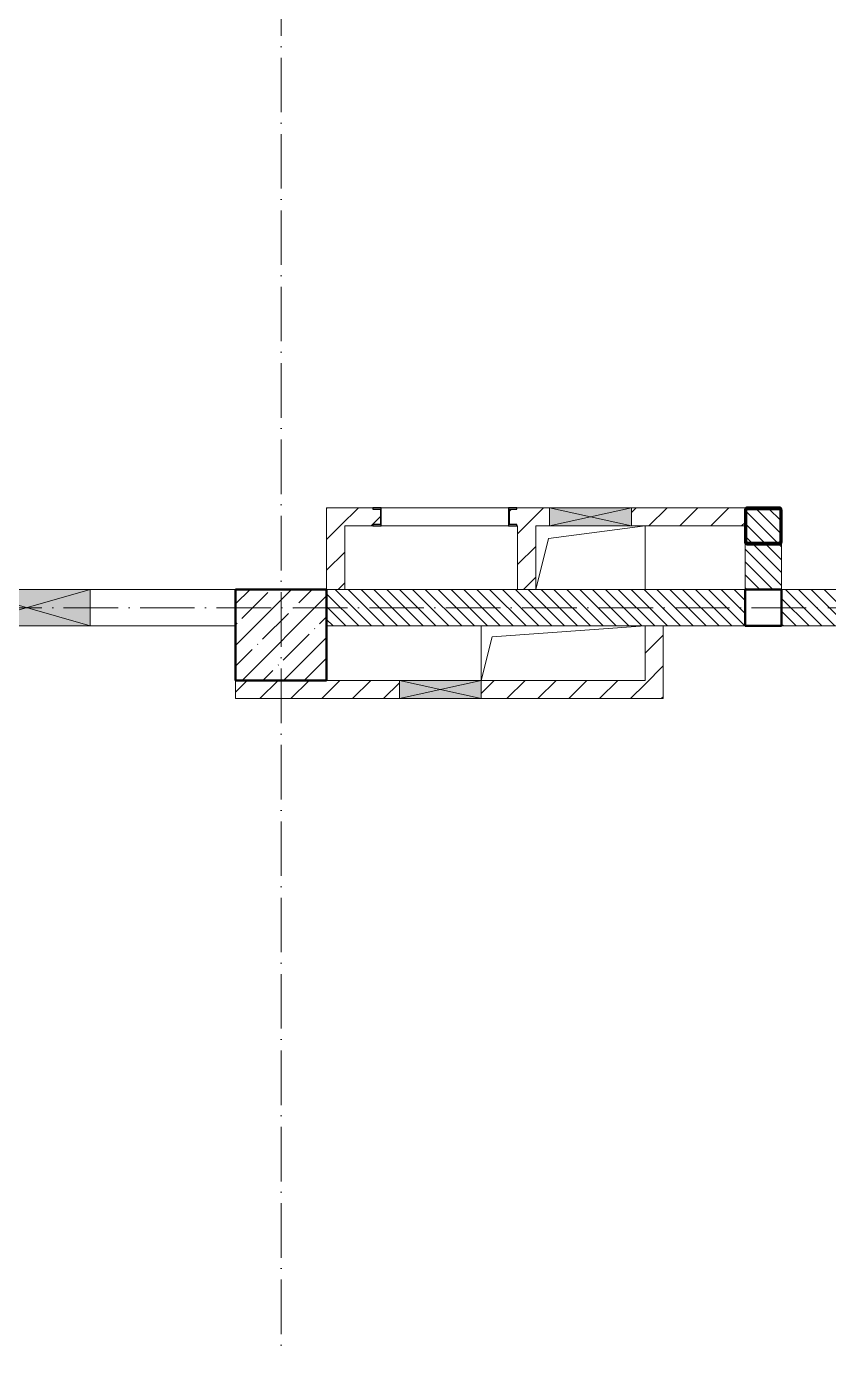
# Model space of a CAD drawing. Header units: millimetres. Extents: x -213536 to 1564669, y 70501 to 942238.
# Drawn here: x 569271 to 573680, y 345298 to 352560 of the extents above; entities that cross this region are included whole.
import ezdxf

# ---------------------------------------------------------------- set-up
doc = ezdxf.new("R2010")
doc.units = ezdxf.units.MM
doc.linetypes.add('50_200_ШТРИХ_1Т_ш5_п1_п1_', pattern=[700, 500, -100, 0, -100])
for name, color, linetype, lineweight in [('0-1', 7, 'Continuous', 5), ('A-COLS-____-MCUT', 7, 'Continuous', 53), ('A-DETL-GENF-OTLN', 7, 'Continuous', 9), ('A-FLOR-____-OTLN', 7, 'Continuous', 9), ('A-GENM-____-MCUT', 7, 'Continuous', 25), ('A-GENM-____-OTLN', 7, 'Continuous', 9), ('A-GENM-____-OTLN-1', 7, 'Continuous', 25), ('A-GLAZ-____-OTLN', 7, 'Continuous', 9), ('A-WALL-____-MCUT', 7, 'Continuous', 13), ('A-WALL-____-PATT-1', 7, 'Continuous', 9), ('A-WALL-FNSH-MCUT-1', 7, 'Continuous', 9), ('I-WALL-____-OTLN', 7, 'Continuous', 9), ('S-COLS-____-MCUT', 7, 'Continuous', 50), ('S-COLS-____-OTLN', 7, 'Continuous', 9), ('S-GRID-____-OTLN-1', 7, '50_200_ШТРИХ_1Т_ш5_п1_п1_', 9)]:
    doc.layers.add(name, color=color, linetype=linetype, lineweight=lineweight)
pattern_1 = [(135, (549721.475, 286281.11), (-35.35534, -35.35534), [])]
pattern_2 = [(45, (549721.47, 286281.11), (-84.85281, 84.85281), [])]

# ---------------------------------------------------------------- blocks, each defined once
blk = doc.blocks.new('Перемычка над витражем_2025_02_04_ifc-1-АР1_План отверстий 3 этажа в осях 1-64_Ю-ЯЯ')
at = {"layer": 'A-COLS-____-MCUT'}
for p, q in [((23500, 63619), (23500, 63443)), ((23506, 63443), (23506, 63619)), ((23688, 63631), (23512, 63631)), ((23512, 63625), (23688, 63625)), ((23694, 63619), (23694, 63443)), ((23700, 63443), (23700, 63619)), ((23688, 63437), (23512, 63437)), ((23512, 63431), (23688, 63431))]:
    blk.add_line(p, q, dxfattribs=at)
for centre, radius, start, end in [((23512, 63619), 12, 90, 180), ((23512, 63619), 6, 90, 180), ((23688, 63619), 12, 0, 90), ((23688, 63619), 6, 360, 90), ((23512, 63443), 12, 180, 270), ((23512, 63443), 6, 180, 270), ((23688, 63443), 12, 270, 0), ((23688, 63443), 6, 270, 360)]:
    blk.add_arc(centre, radius, start, end, dxfattribs=at)
blk = doc.blocks.new('BSC_Колонна _Прямоугольная - 500х500-V51-АР1_План отверстий 3 этажа в осях 1-64_Ю-ЯЯ')
at = {"layer": 'S-COLS-____-OTLN'}
h = blk.add_hatch(dxfattribs=at)
h.set_pattern_fill('FP_59', color=256, style=0, pattern_type=2)
h.set_pattern_definition([(45, (-20950, -62931.04), (-114.04925, 114.04925), []), (45, (-20835.95, -62931.04), (-114.04925, 114.04925), [201.613, -40.323, 3.353, -36.97])])
h.paths.add_polyline_path([(-250, -250), (250, -250), (250, 250), (-250, 250)], flags=0)
at = {"layer": 'S-COLS-____-MCUT'}
for p, q in [((250, 250), (-250, 250)), ((-250, 250), (-250, -250)), ((250, -250), (250, 250)), ((-250, -250), (250, -250))]:
    blk.add_line(p, q, dxfattribs=at)
blk = doc.blocks.new('AR_Отверстие прямоугольное _в плите_ - AR_Отверстие прямоугольное _в плите_-30552527-АР1_План отверстий 3 этажа в осях 1-64_Ю-ЯЯ')
at = {"layer": 'A-GENM-____-OTLN'}
for p, q in [((-230, 105), (300, 175)), ((300, -175), (300, 175)), ((-300, -175), (-230, 105))]:
    blk.add_line(p, q, dxfattribs=at)
blk = doc.blocks.new('AR_Отверстие прямоугольное _в плите_ - AR_Отверстие прямоугольное _в плите_-30552666-АР1_План отверстий 3 этажа в осях 1-64_Ю-ЯЯ')
at = {"layer": 'A-GENM-____-OTLN'}
for p, q in [((-450, 150), (-450, -150)), ((-390, 90), (450, 150)), ((-450, -150), (-390, 90))]:
    blk.add_line(p, q, dxfattribs=at)
blk = doc.blocks.new('154_Стойка_СКБ_Швеллер - СМ-2180_100-28318692-АР1_План отверстий 3 этажа в осях 1-64_Ю-ЯЯ')
at = {"layer": 'A-GENM-____-MCUT'}
for p, q in [((171, 50), (125, 50)), ((125, 50), (125, -50)), ((129.5, 42.4), (171, 42.4)), ((129.5, -42.4), (129.5, 42.4)), ((171, 42.4), (171, 50)), ((125, -50), (171, -50)), ((171, -42.4), (129.5, -42.4)), ((171, -50), (171, -42.4))]:
    blk.add_line(p, q, dxfattribs=at)
blk = doc.blocks.new('BSC_Колонна _Прямоугольная1 - 200х200 _металл_-35216022-АР1_План отверстий 3 этажа в осях 1-64_Ю-ЯЯ')
at = {"layer": 'S-COLS-____-MCUT'}
for p, q in [((100, 100), (-100, 100)), ((-100, 100), (-100, -100)), ((100, -100), (100, 100)), ((-100, -100), (100, -100))]:
    blk.add_line(p, q, dxfattribs=at)
blk = doc.blocks.new('AR_Отверстие прямоугольное _в стене_ - AR_Отверстие прямоугольное _в стене__ОВ-36919374-АР1_План отверстий 3 этажа в осях 1-64_Ю-ЯЯ')
at = {"layer": 'A-GLAZ-____-OTLN'}
blk.add_hatch(color=256, dxfattribs=at).paths.add_polyline_path([(225, -50), (225, 50), (-225, 50), (-225, -50)], flags=0)
at = {"layer": 'A-DETL-GENF-OTLN'}
for p, q in [((-225, -50), (-225, 50)), ((-225, 50), (225, 50)), ((225, 50), (-225, -50)), ((-225, 50), (225, -50)), ((225, 50), (-225, 50)), ((-225, 50), (-225, -50)), ((225, 50), (225, -50)), ((225, -50), (225, 50)), ((225, -50), (-225, -50)), ((-225, -50), (225, -50))]:
    blk.add_line(p, q, dxfattribs=at)
blk = doc.blocks.new('AR_Отверстие прямоугольное _в стене_ - AR_Отверстие прямоугольное _в стене__ОВ-36917871-АР1_План отверстий 3 этажа в осях 1-64_Ю-ЯЯ')
at = {"layer": 'A-GLAZ-____-OTLN'}
blk.add_hatch(color=256, dxfattribs=at).paths.add_polyline_path([(350, -100), (350, 100), (-350, 100), (-350, -100)], flags=0)
at = {"layer": 'A-DETL-GENF-OTLN'}
for p, q in [((-350, -100), (-350, 100)), ((-350, 100), (350, 100)), ((350, 100), (-350, -100)), ((-350, 100), (350, -100)), ((350, 100), (-350, 100)), ((-350, 100), (-350, -100)), ((350, 100), (350, -100)), ((350, -100), (350, 100)), ((350, -100), (-350, -100)), ((-350, -100), (350, -100))]:
    blk.add_line(p, q, dxfattribs=at)
blk = doc.blocks.new('AR_Отверстие прямоугольное _в стене__БезПР - AR_Отверстие прямоугольное _в стене__БезПР-36899026-АР1_План отверстий 3 этажа в осях 1-64_Ю-ЯЯ')
at = {"layer": 'A-GLAZ-____-OTLN'}
blk.add_hatch(color=256, dxfattribs=at).paths.add_polyline_path([(225, -50), (225, 50), (-225, 50), (-225, -50)], flags=0)
at = {"layer": 'A-DETL-GENF-OTLN'}
for p, q in [((-225, -50), (-225, 50)), ((-225, 50), (225, 50)), ((225, 50), (-225, -50)), ((-225, 50), (225, -50)), ((225, 50), (-225, 50)), ((-225, 50), (-225, -50)), ((225, 50), (225, -50)), ((225, -50), (225, 50)), ((225, -50), (-225, -50)), ((-225, -50), (225, -50))]:
    blk.add_line(p, q, dxfattribs=at)
at = {"layer": 'A-GLAZ-____-OTLN'}
blk.add_line((225, 50), (-225, 50), dxfattribs=at)

msp = doc.modelspace()

# ---------------------------------------------------------------- hatches: boundary and pattern name
at = {"layer": 'A-WALL-____-PATT-1'}
h = msp.add_hatch(dxfattribs=at)
h.set_pattern_fill('FP_7', color=256, style=0, pattern_type=2)
h.set_pattern_definition(pattern_2)
h.paths.add_polyline_path([(570921.5, 349812.2), (571175.5, 349812.2), (571175.5, 349819.8), (571217, 349819.8), (571217, 349904.6), (571175.5, 349904.6), (571175.5, 349912.2), (570921.5, 349912.2)], flags=0)
h.paths.add_polyline_path([(573221.5, 349812.2), (573221.5, 349912.2), (572596.5, 349912.2), (572596.5, 349812.2), (572684.5, 349812.2)], flags=0)
h.paths.add_polyline_path([(571967.5, 349812.2), (572146.5, 349812.2), (572146.5, 349912.2), (571967.5, 349912.2), (571967.5, 349904.6), (571926, 349904.6), (571926, 349819.8), (571967.5, 349819.8)], flags=0)
h = msp.add_hatch(dxfattribs=at)
h.set_pattern_fill('FP_9', color=256, style=0, pattern_type=2)
h.set_pattern_definition(pattern_1)
h.paths.add_polyline_path([(573421.5, 349462.2), (573421.5, 349912.2), (573221.5, 349912.2), (573221.5, 349462.2)], flags=0)
h = msp.add_hatch(dxfattribs=at)
h.set_pattern_fill('FP_7', color=256, style=0, pattern_type=2)
h.set_pattern_definition(pattern_2)
h.paths.add_polyline_path([(571021.5, 349462.2), (571021.5, 349812.2), (570921.5, 349812.2), (570921.5, 349462.2)], flags=0)
h = msp.add_hatch(dxfattribs=at)
h.set_pattern_fill('FP_7', color=256, style=0, pattern_type=2)
h.set_pattern_definition(pattern_2)
h.paths.add_polyline_path([(572071.5, 349462.2), (572071.5, 349812.2), (571971.5, 349812.2), (571971.5, 349462.2)], flags=0)
h = msp.add_hatch(dxfattribs=at)
h.set_pattern_fill('FP_9', color=256, style=0, pattern_type=2)
h.set_pattern_definition(pattern_1)
h.paths.add_polyline_path([(576327.5, 349262.2), (576421.5, 349262.2), (576421.5, 349462.2), (576327.5, 349462.2), (576327.5, 349393.2), (576321.5, 349393.2), (576321.5, 349331.2), (576327.5, 349331.2)], flags=0)
h.paths.add_polyline_path([(573221.5, 349262.2), (573221.5, 349462.2), (570921.5, 349462.2), (570921.5, 349262.2), (572771.5, 349262.2)], flags=0)
h.paths.add_polyline_path([(573421.5, 349262.2), (574665.5, 349262.2), (574665.5, 349331.2), (574671.5, 349331.2), (574671.5, 349393.2), (574665.5, 349393.2), (574665.5, 349462.2), (573421.5, 349462.2), (573421.5, 349393.2)], flags=0)
h.paths.add_polyline_path([(575615.5, 349262.2), (575615.5, 349331.2), (575621.5, 349331.2), (575621.5, 349393.2), (575615.5, 349393.2), (575615.5, 349462.2), (575377.5, 349462.2), (575377.5, 349393.2), (575371.5, 349393.2), (575371.5, 349331.2), (575377.5, 349331.2), (575377.5, 349262.2), (575571.5, 349262.2)], flags=0)
h = msp.add_hatch(dxfattribs=at)
h.set_pattern_fill('FP_7', color=256, style=0, pattern_type=2)
h.set_pattern_definition(pattern_2)
h.paths.add_polyline_path([(572684.5, 348862.2), (572771.5, 348862.2), (572771.5, 349262.2), (572671.5, 349262.2), (572671.5, 348862.2)], flags=0)
h = msp.add_hatch(dxfattribs=at)
h.set_pattern_fill('FP_7', color=256, style=0, pattern_type=2)
h.set_pattern_definition(pattern_2)
h.paths.add_polyline_path([(572671.5, 348862.2), (572671.5, 348962.2), (571771.5, 348962.2), (571771.5, 348862.2), (571800.8, 348862.2)], flags=0)
h.paths.add_polyline_path([(571321.5, 348862.2), (571321.5, 348962.2), (570421.5, 348962.2), (570421.5, 348862.2), (570921.5, 348862.2)], flags=0)

# ---------------------------------------------------------------- linework, layer by layer
at = {"color": 2, "lineweight": 30}
msp.add_lwpolyline([(570421.5, 349462.2), (570921.5, 349462.2)], dxfattribs=at)
at = {"layer": 'A-FLOR-____-OTLN'}
for p, q in [((572671.5, 349812.2), (572671.5, 349462.2)), ((571771.5, 348962.2), (571771.5, 349262.2))]:
    msp.add_line(p, q, dxfattribs=at)
at = {"layer": 'A-WALL-____-MCUT'}
for p, q in [((573421.5, 349912.2), (573221.5, 349912.2)), ((573221.5, 349912.2), (573221.5, 349462.2)), ((573421.5, 349462.2), (573421.5, 349912.2)), ((573221.5, 349462.2), (570921.5, 349462.2)), ((574596.5, 349462.2), (573421.5, 349462.2)), ((570921.5, 349262.2), (573221.5, 349262.2)), ((573421.5, 349262.2), (574596.5, 349262.2))]:
    msp.add_line(p, q, dxfattribs=at)
at = {"layer": 'A-WALL-FNSH-MCUT-1'}
for p, q in [((571175.5, 349912.2), (570921.5, 349912.2)), ((570921.5, 349912.2), (570921.5, 349462.2)), ((572146.5, 349912.2), (571967.5, 349912.2)), ((573221.5, 349912.2), (572596.5, 349912.2)), ((573221.5, 349912.2), (573221.5, 349912.2)), ((571021.5, 349812.2), (571175.5, 349812.2)), ((571021.5, 349462.2), (571021.5, 349812.2)), ((571967.5, 349812.2), (571971.5, 349812.2)), ((571971.5, 349812.2), (571971.5, 349462.2)), ((572071.5, 349462.2), (572071.5, 349812.2)), ((572071.5, 349812.2), (572146.5, 349812.2)), ((572596.5, 349812.2), (573221.5, 349812.2)), ((572671.5, 349262.2), (572671.5, 348962.2)), ((572771.5, 348862.2), (572771.5, 349262.2)), ((570421.5, 348962.2), (570421.5, 348862.2)), ((571321.5, 348962.2), (570921.5, 348962.2)), ((572671.5, 348962.2), (571771.5, 348962.2)), ((570421.5, 348862.2), (571321.5, 348862.2)), ((571771.5, 348862.2), (572771.5, 348862.2))]:
    msp.add_line(p, q, dxfattribs=at)
at = {"layer": 'I-WALL-____-OTLN'}
for p, q in [((571221.5, 349912.2), (571921.5, 349912.2)), ((571921.5, 349812.2), (571221.5, 349812.2)), ((569621.5, 349462.2), (570421.5, 349462.2)), ((570421.5, 349262.2), (569621.5, 349262.2))]:
    msp.add_line(p, q, dxfattribs=at)
at = {"layer": 'S-GRID-____-OTLN-1', "color": 251, "ltscale": 0.6, "true_color": 0x636466}
for p, q in [((570671.5, 377174), (570671.5, 339172.7)), ((653795.9, 349362.2), (545052.7, 349362.2))]:
    msp.add_line(p, q, dxfattribs=at)

# ---------------------------------------------------------------- block references
at = {"layer": '0-1'}
msp.add_blockref('Перемычка над витражем_2025_02_04_ifc-1-АР1_План отверстий 3 этажа в осях 1-64_Ю-ЯЯ', (549721.5, 286281.1), dxfattribs=at)
at = {"layer": 'A-GENM-____-OTLN'}
for name, p in [('AR_Отверстие прямоугольное _в плите_ - AR_Отверстие прямоугольное _в плите_-30552527-АР1_План отверстий 3 этажа в осях 1-64_Ю-ЯЯ', (572371.5, 349637.2)), ('AR_Отверстие прямоугольное _в плите_ - AR_Отверстие прямоугольное _в плите_-30552666-АР1_План отверстий 3 этажа в осях 1-64_Ю-ЯЯ', (572221.5, 349112.2))]:
    msp.add_blockref(name, p, dxfattribs=at)
at = {"layer": 'A-GENM-____-OTLN-1', "rotation": 180}
msp.add_blockref('154_Стойка_СКБ_Швеллер - СМ-2180_100-28318692-АР1_План отверстий 3 этажа в осях 1-64_Ю-ЯЯ', (571346.5, 349862.2), dxfattribs=at)
at = {"layer": 'A-GENM-____-OTLN-1'}
msp.add_blockref('154_Стойка_СКБ_Швеллер - СМ-2180_100-28318692-АР1_План отверстий 3 этажа в осях 1-64_Ю-ЯЯ', (571796.5, 349862.2), dxfattribs=at)
at = {"layer": 'A-GLAZ-____-OTLN'}
for name, p in [('AR_Отверстие прямоугольное _в стене_ - AR_Отверстие прямоугольное _в стене__ОВ-36919374-АР1_План отверстий 3 этажа в осях 1-64_Ю-ЯЯ', (572371.5, 349862.2)), ('AR_Отверстие прямоугольное _в стене_ - AR_Отверстие прямоугольное _в стене__ОВ-36917871-АР1_План отверстий 3 этажа в осях 1-64_Ю-ЯЯ', (569271.5, 349362.2)), ('AR_Отверстие прямоугольное _в стене__БезПР - AR_Отверстие прямоугольное _в стене__БезПР-36899026-АР1_План отверстий 3 этажа в осях 1-64_Ю-ЯЯ', (571546.5, 348912.2))]:
    msp.add_blockref(name, p, dxfattribs=at)
at = {"layer": 'S-COLS-____-OTLN'}
msp.add_blockref('BSC_Колонна _Прямоугольная - 500х500-V51-АР1_План отверстий 3 этажа в осях 1-64_Ю-ЯЯ', (570671.5, 349212.2), dxfattribs=at)
at = {"layer": 'S-COLS-____-OTLN', "rotation": 270.0000000000001}
msp.add_blockref('BSC_Колонна _Прямоугольная1 - 200х200 _металл_-35216022-АР1_План отверстий 3 этажа в осях 1-64_Ю-ЯЯ', (573321.5, 349362.2), dxfattribs=at)

doc.saveas('drawing.dxf')
